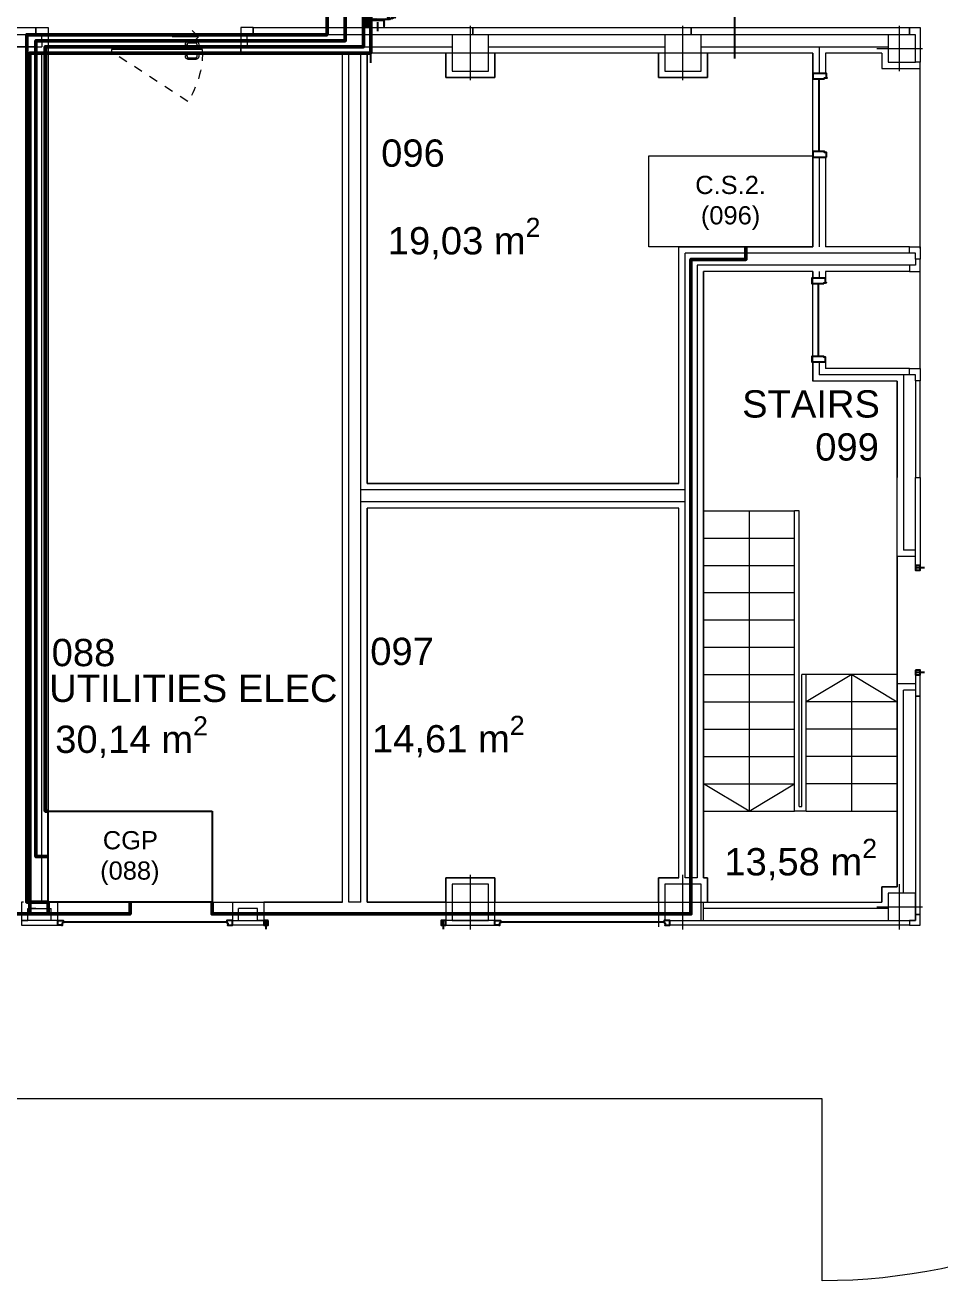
# Model space of a CAD drawing. Header units: millimetres. Extents: x 10 to 110, y 17 to 110.
# Drawn here: x 92.98 to 103.03, y 16.99 to 30.79 of the extents above; entities that cross this region are included whole.
import ezdxf

# ---------------------------------------------------------------- set-up
doc = ezdxf.new("R2010")
doc.units = ezdxf.units.MM
doc.header["$LTSCALE"] = 0.05
for name, pattern in [('00 Ground$0$Dash', [6.35, 3.175, -3.175]), ('00 Ground$0$DASHDOT', [25.4, 12.7, -6.35, 0, -6.35]), ('OF 00 Ground$0$DASHDOT2', [12.7, 6.35, -3.175, 0, -3.175])]:
    doc.linetypes.add(name, pattern=pattern)
for name, color, linetype, lineweight in [('00 Ground$0$0-2', 250, 'Continuous', 9), ('00 Ground$0$A-DOOR', 252, 'Continuous', 9), ('00 Ground$0$A-Panel Interior', 6, 'Continuous', 0), ('00 Ground$0$A-Proyecciones', 252, 'Continuous', 0), ('00 Ground$0$Seccio-1', 7, 'Continuous', 9), ('00 Ground$0$Seccio-2', 7, '00 Ground$0$Dash', 9), ('COLUMN_AXES', 1, 'Continuous', 0), ('CONCRETE_COLUMN', 2, 'Continuous', 9), ('OF 00 Ground$0$4A MUROS', 1, 'Continuous', 0), ('OF 00 Ground$0$Superficies', 81, 'Continuous', 5)]:
    doc.layers.add(name, color=color, linetype=linetype, lineweight=lineweight)
for name, color, linetype in [('00 Ground$0$A-Paneles', 7, 'Continuous'), ('00 Ground$0$E-PERFIL-PLANTA-HXL2-EJES', 6, '00 Ground$0$DASHDOT'), ('00 Ground$0$E-PERFIL-PLANTA-HXL5', 4, 'Continuous'), ('00 Ground$0$E-PERFIL-PLANTA-HXL5-TEXTURAS', 6, 'Continuous'), ('00 Ground$0$EJES', 6, 'Continuous'), ('4A TEXTOS', 7, 'Continuous'), ('CCTV_Cobertura', 2, 'Continuous'), ('cuadro-control', 6, 'Continuous'), ('MAPAS', 7, 'Continuous'), ('OF 00 Ground$0$A-MARCOS', 1, 'Continuous'), ('OF 00 Ground$0$A-TEXTURAS-PISOS', 8, 'Continuous'), ('OF 00 Ground$0$panel fachada', 4, 'Continuous'), ('OF 00 Ground$0$Pladur', 3, 'Continuous')]:
    doc.layers.add(name, color=color, linetype=linetype)
doc.layers.add('OF 00 Ground$0$A-PUERTAS', color=6, linetype='Continuous', plot=False)
doc.layers.add('OF 00 Ground$0$A-VENTANAS', color=5, linetype='Continuous', plot=False)
doc.layers.get('OF 00 Ground$0$A-PUERTAS').off()
doc.layers.get('OF 00 Ground$0$A-VENTANAS').off()
doc.styles.add('Arial', font='arial.ttf', dxfattribs={"height": 0.224836})
doc.styles.get("Standard").update_dxf_attribs({"font": 'arial.ttf'})

# ---------------------------------------------------------------- blocks, each defined once
blk = doc.blocks.new('00 Ground$0$HXL5')
at = {"layer": '00 Ground$0$E-PERFIL-PLANTA-HXL5-TEXTURAS'}
h = blk.add_hatch(dxfattribs=at)
h.set_pattern_fill('ANSI31', color=256, scale=0.00061, angle=90)
h.set_pattern_definition([(135, (16.1473364, -37.2537986), (-0.00136948906, -0.00136948906), [])])
edge = h.paths.add_edge_path(flags=16)
edge.add_line((0.064, -0.068), (0, -0.068))
edge.add_line((0, -0.068), (-0.064, -0.068))
edge.add_arc((-0.064, -0.067), 0.001, -179.9989, -89.9989, ccw=False)
edge.add_line((-0.065, -0.067), (-0.065, 0.061))
edge.add_arc((-0.064, 0.061), 0.001, 90.0007, 180.0011, ccw=False)
edge.add_line((-0.064, 0.062), (-0.046, 0.062))
edge.add_arc((-0.046, 0.063), 0.001, -89.9993, 0.0007)
edge.add_line((-0.045, 0.063), (-0.045, 0.076))
edge.add_arc((-0.044, 0.076), 0.001, 109.1005, 180.0007, ccw=False)
edge.add_line((-0.044, 0.077), (0.043, 0.108))
edge.add_arc((0.044, 0.107), 0.001, 90.0007, 109.1005, ccw=False)
edge.add_line((0.044, 0.108), (0.064, 0.108))
edge.add_arc((0.064, 0.107), 0.001, 0.0004, 90.0007, ccw=False)
edge.add_line((0.065, 0.107), (0.065, -0.067))
edge.add_arc((0.064, -0.067), 0.001, -89.9996, 0.0004, ccw=False)
edge = h.paths.add_edge_path()
edge.add_line((-0.087, 0.116), (-0.073, 0.077))
edge.add_arc((-0.074, 0.077), 0.001, -89.9989, 19.1005, ccw=False)
edge.add_line((-0.074, 0.076), (-0.118, 0.076))
edge.add_line((-0.118, 0.076), (-0.118, 0.075))
edge.add_arc((-0.119, 0.075), 0.0005, -179.9989, 0.0011, ccw=False)
edge.add_line((-0.119, 0.075), (-0.119, 0.076))
edge.add_line((-0.119, 0.076), (-0.153, 0.076))
edge.add_line((-0.153, 0.076), (-0.153, 0.068))
edge.add_line((-0.153, 0.068), (-0.074, 0.068))
edge.add_arc((-0.074, 0.067), 0.001, 0.0011, 90.0011, ccw=False)
edge.add_line((-0.073, 0.067), (-0.073, 0.046))
edge.add_line((-0.073, 0.046), (-0.072, 0.046))
edge.add_arc((-0.072, 0.045), 0.0005, -89.9989, 90.0011, ccw=False)
edge.add_line((-0.072, 0.045), (-0.073, 0.045))
edge.add_line((-0.073, 0.045), (-0.073, 0.013))
edge.add_line((-0.073, 0.013), (-0.072, 0.013))
edge.add_arc((-0.072, 0.013), 0.0005, -89.9989, 90.0011, ccw=False)
edge.add_line((-0.072, 0.012), (-0.073, 0.012))
edge.add_line((-0.073, 0.012), (-0.073, -0.019))
edge.add_line((-0.073, -0.019), (-0.072, -0.019))
edge.add_arc((-0.072, -0.02), 0.0005, -89.9989, 90.0011, ccw=False)
edge.add_line((-0.072, -0.02), (-0.073, -0.02))
edge.add_line((-0.073, -0.02), (-0.073, -0.067))
edge.add_arc((-0.074, -0.067), 0.001, -89.9989, 0.0011, ccw=False)
edge.add_line((-0.074, -0.068), (-0.153, -0.068))
edge.add_line((-0.153, -0.068), (-0.153, -0.076))
edge.add_line((-0.153, -0.076), (-0.119, -0.076))
edge.add_line((-0.119, -0.076), (-0.119, -0.076))
edge.add_arc((-0.119, -0.076), 0.0005, 0.0011, 180.0011, ccw=False)
edge.add_line((-0.118, -0.076), (-0.118, -0.076))
edge.add_line((-0.118, -0.076), (0, -0.076))
edge.add_line((0, -0.076), (0.118, -0.076))
edge.add_line((0.118, -0.076), (0.118, -0.075))
edge.add_arc((0.119, -0.075), 0.0005, 0.0004, 180.0004, ccw=False)
edge.add_line((0.119, -0.075), (0.119, -0.076))
edge.add_line((0.119, -0.076), (0.153, -0.076))
edge.add_line((0.153, -0.076), (0.153, -0.068))
edge.add_line((0.153, -0.068), (0.074, -0.068))
edge.add_arc((0.074, -0.067), 0.001, -179.9996, -89.9996, ccw=False)
edge.add_line((0.073, -0.067), (0.073, -0.02))
edge.add_line((0.073, -0.02), (0.072, -0.02))
edge.add_arc((0.072, -0.019), 0.0005, -269.9996, -89.9996, ccw=False)
edge.add_line((0.072, -0.019), (0.073, -0.019))
edge.add_line((0.073, -0.019), (0.073, 0.013))
edge.add_line((0.073, 0.013), (0.072, 0.013))
edge.add_arc((0.072, 0.013), 0.0005, -269.9996, -89.9996, ccw=False)
edge.add_line((0.072, 0.014), (0.073, 0.014))
edge.add_line((0.073, 0.014), (0.073, 0.045))
edge.add_line((0.073, 0.045), (0.072, 0.045))
edge.add_arc((0.072, 0.046), 0.0005, -269.9996, -89.9996, ccw=False)
edge.add_line((0.072, 0.046), (0.073, 0.046))
edge.add_line((0.073, 0.046), (0.073, 0.067))
edge.add_arc((0.074, 0.067), 0.001, 90.0004, 180.0004, ccw=False)
edge.add_line((0.074, 0.068), (0.153, 0.068))
edge.add_line((0.153, 0.068), (0.153, 0.076))
edge.add_line((0.153, 0.076), (0.119, 0.076))
edge.add_line((0.119, 0.076), (0.119, 0.076))
edge.add_arc((0.119, 0.076), 0.0005, -179.9996, 0.0004, ccw=False)
edge.add_line((0.118, 0.076), (0.118, 0.076))
edge.add_line((0.118, 0.076), (0.074, 0.076))
edge.add_arc((0.074, 0.077), 0.001, -179.9996, -89.9996, ccw=False)
edge.add_line((0.073, 0.077), (0.073, 0.12))
edge.add_arc((0.072, 0.12), 0.001, 0.0004, 19.1005)
edge.add_line((0.073, 0.12), (0.057, 0.166))
edge.add_line((0.057, 0.166), (0.056, 0.166))
edge.add_arc((0.056, 0.166), 0.0005, -250.8995, -70.8995, ccw=False)
edge.add_line((0.056, 0.167), (0.057, 0.167))
edge.add_line((0.057, 0.167), (0.046, 0.198))
edge.add_line((0.046, 0.198), (0.038, 0.196))
edge.add_line((0.038, 0.196), (0.064, 0.121))
edge.add_arc((0.063, 0.121), 0.001, -70.8995, 19.1005, ccw=False)
edge.add_line((0.063, 0.12), (-0.063, 0.076))
edge.add_arc((-0.064, 0.077), 0.001, -160.8995, -70.8995, ccw=False)
edge.add_line((-0.065, 0.077), (-0.09, 0.151))
edge.add_line((-0.09, 0.151), (-0.098, 0.149))
edge.add_line((-0.098, 0.149), (-0.087, 0.117))
edge.add_line((-0.087, 0.117), (-0.087, 0.117))
edge.add_arc((-0.086, 0.117), 0.0005, -70.8995, 109.1005, ccw=False)
edge.add_line((-0.086, 0.116), (-0.087, 0.116))
at = {"layer": '00 Ground$0$E-PERFIL-PLANTA-HXL2-EJES', "ltscale": 0.05}
for p, q in [((0, 0.098), (-0.034, 0.195)), ((-0.199, 0), (0, 0)), ((0, 0), (0, 0.098)), ((0.199, 0), (0, 0)), ((0, 0), (0, -0.199))]:
    blk.add_line(p, q, dxfattribs=at)
at = {"layer": '00 Ground$0$EJES', "color": 240, "true_color": 0xed1f24}
blk.add_circle((0, 0.026), 0.01, dxfattribs=at)
at = {"layer": 'Defpoints'}
for p, q in [((-0.034, 0.195), (-0.003, 0.107)), ((-0.083, 0.068), (-0.083, -0.068)), ((0.061, 0.13), (-0.068, 0.085)), ((0.083, 0.068), (0.083, -0.068))]:
    blk.add_line(p, q, dxfattribs=at)
blk = doc.blocks.new('00 Ground$0$Pata Arco')
at = {"layer": 'Defpoints'}
for p, q in [((-4.098, 1.853), (-4.098, -1.853)), ((-0.098, 1.9), (-0.098, -1.9))]:
    blk.add_line(p, q, dxfattribs=at)
at = {"layer": '00 Ground$0$E-PERFIL-PLANTA-HXL5', "rotation": 90}
blk.add_blockref('00 Ground$0$HXL5', (-0.174, 1.353), dxfattribs=at)
blk = doc.blocks.new('*U302')
at = {"layer": '00 Ground$0$A-Proyecciones', "rotation": 180}
blk.add_blockref('00 Ground$0$Pata Arco', (35.982, 0), dxfattribs=at)
blk = doc.blocks.new('*U301')
at = {"layer": '00 Ground$0$A-Proyecciones', "color": 0, "linetype": 'ByBlock', "lineweight": -2}
blk.add_blockref('*U302', (0, 0), dxfattribs=at)
blk = doc.blocks.new('*U166')
h = blk.add_hatch()
h.set_pattern_fill('ANSI31', color=250)
h.set_pattern_definition([(45, (-13597.1444, 7821.7855), (-2.24506403, 2.24506403), [])])
h.paths.add_polyline_path([(0, 0), (3017, 0), (3017, 80), (0, 80)])
at = {"layer": '00 Ground$0$A-Paneles', "color": 4}
blk.add_lwpolyline([(0, 0), (3017, 0), (3017, 80), (0, 80)], close=True, dxfattribs=at)
blk = doc.blocks.new('*U136')
at = {"layer": 'OF 00 Ground$0$A-MARCOS', "color": 6, "linetype": 'OF 00 Ground$0$DASHDOT2', "ltscale": 0.05}
for p, q in [((0.025, -0.096), (0.025, 0.046)), ((1.175, -0.096), (1.175, 0.046))]:
    blk.add_line(p, q, dxfattribs=at)
at = {"layer": 'OF 00 Ground$0$A-MARCOS', "flags": 128}
for points in [[(0, 0), (0.05, 0), (0.05, -0.05), (0, -0.05)], [(1.15, 0), (1.2, 0), (1.2, -0.05), (1.15, -0.05)]]:
    blk.add_lwpolyline(points, close=True, dxfattribs=at)
blk = doc.blocks.new('*U135')
at = {"layer": 'OF 00 Ground$0$A-MARCOS', "color": 6, "linetype": 'OF 00 Ground$0$DASHDOT2', "ltscale": 0.05}
for p, q in [((0.025, -0.096), (0.025, 0.046)), ((1.975, -0.096), (1.975, 0.046))]:
    blk.add_line(p, q, dxfattribs=at)
at = {"layer": 'OF 00 Ground$0$A-MARCOS', "flags": 128}
for points in [[(0, 0), (0.05, 0), (0.05, -0.05), (0, -0.05)], [(1.95, 0), (2, 0), (2, -0.05), (1.95, -0.05)]]:
    blk.add_lwpolyline(points, close=True, dxfattribs=at)
blk = doc.blocks.new('*U133')
at = {"layer": 'OF 00 Ground$0$A-MARCOS'}
for points in [[(0.06, -0.02), (0.05, -0.02), (0.05, 0), (0, 0), (0, -0.15), (0.06, -0.15)], [(0.92, 0), (0.87, 0), (0.87, -0.02), (0.86, -0.02), (0.86, -0.15), (0.92, -0.15)]]:
    blk.add_lwpolyline(points, close=True, dxfattribs=at)
at = {"layer": 'OF 00 Ground$0$A-MARCOS', "color": 0}
blk.add_circle((0.049, 0.003), 0.00341, dxfattribs=at)
at = {"layer": 'OF 00 Ground$0$A-TEXTURAS-PISOS'}
blk.add_line((0.06, -0.082), (0.86, -0.082), dxfattribs=at)
blk = doc.blocks.new('*U124')
at = {"layer": 'OF 00 Ground$0$A-MARCOS'}
for points in [[(0.06, -0.02), (0.05, -0.02), (0.05, 0), (0, 0), (0, -0.15), (0.06, -0.15)], [(0.92, 0), (0.87, 0), (0.87, -0.02), (0.86, -0.02), (0.86, -0.15), (0.92, -0.15)]]:
    blk.add_lwpolyline(points, close=True, dxfattribs=at)
at = {"layer": 'OF 00 Ground$0$A-MARCOS', "color": 0}
blk.add_circle((0.049, 0.003), 0.00341, dxfattribs=at)
at = {"layer": 'OF 00 Ground$0$A-TEXTURAS-PISOS'}
blk.add_line((0.06, -0.082), (0.86, -0.082), dxfattribs=at)
blk = doc.blocks.new('*U179')
at = {"layer": 'OF 00 Ground$0$A-MARCOS'}
for points in [[(0.06, -0.02), (0.05, -0.02), (0.05, 0), (0, 0), (0, -0.05), (0.06, -0.05)], [(1.86, -0.02), (1.87, -0.02), (1.87, 0), (1.92, 0), (1.92, -0.05), (1.86, -0.05)]]:
    blk.add_lwpolyline(points, close=True, dxfattribs=at)
at = {"layer": 'OF 00 Ground$0$A-MARCOS', "color": 0}
for centre in [(0.047, 0.003), (1.873, 0.003)]:
    blk.add_circle(centre, 0.00341, dxfattribs=at)
at = {"layer": 'OF 00 Ground$0$A-TEXTURAS-PISOS'}
blk.add_line((0.06, -0.032), (1.86, -0.032), dxfattribs=at)
blk = doc.blocks.new('*U182')
at = {"layer": 'OF 00 Ground$0$A-MARCOS'}
for points in [[(0.06, -0.02), (0.05, -0.02), (0.05, 0), (0, 0), (0, -0.05), (0.06, -0.05)], [(1.86, -0.02), (1.87, -0.02), (1.87, 0), (1.92, 0), (1.92, -0.05), (1.86, -0.05)]]:
    blk.add_lwpolyline(points, close=True, dxfattribs=at)
at = {"layer": 'OF 00 Ground$0$A-MARCOS', "color": 0}
for centre in [(0.047, 0.003), (1.873, 0.003)]:
    blk.add_circle(centre, 0.00341, dxfattribs=at)
at = {"layer": 'OF 00 Ground$0$A-TEXTURAS-PISOS'}
blk.add_line((0.06, -0.032), (1.86, -0.032), dxfattribs=at)
blk = doc.blocks.new('00 Ground$0$DR_SL1_2120-4200 - DR_SL1_ 2120 _ 4200 _L_S1-7009590-DWGPl_ Baja')
at = {"layer": '00 Ground$0$A-DOOR'}
for p, q in [((-595, 143), (-524, 214)), ((-595, 143), (-524, 73)), ((-595, 143), (-305, 143)), ((-638, 6), (362, 6)), ((-638, -35), (-638, 6)), ((-622, 25), (346, 25)), ((-622, 6), (-622, 25)), ((-606, 30), (-614, 30)), ((-614, 30), (-561, 30)), ((-614, 30), (-614, 25)), ((-596, 59), (-596, 30)), ((-578, 30), (-578, 59)), ((-561, 30), (-569, 30)), ((-483, 93), (-562, 93)), ((-562, 75), (-483, 75)), ((-561, 25), (-561, 30)), ((-450, 51), (-468, 51)), ((-468, 51), (-450, 51)), ((-468, 59), (-468, 51)), ((-450, 51), (-450, 59)), ((346, 25), (346, 6)), ((362, 6), (362, -35)), ((362, -35), (-638, -35)), ((-614, -35), (-614, -40)), ((-561, -40), (-614, -40)), ((-614, -40), (-606, -40)), ((-596, -40), (-596, -69)), ((-578, -69), (-578, -40)), ((-569, -40), (-561, -40)), ((-483, -85), (-562, -85)), ((-562, -103), (-483, -103)), ((-561, -40), (-561, -35)), ((-450, -61), (-468, -61)), ((-468, -61), (-450, -61)), ((-468, -61), (-468, -69)), ((-450, -69), (-450, -61))]:
    blk.add_line(p, q, dxfattribs=at)
at = {"layer": '00 Ground$0$A-DOOR', "flags": 128}
for points in [[(-562, 93), (-564, 93), (-565, 93), (-567, 93), (-568, 93), (-569, 92), (-571, 92), (-572, 92), (-573, 91), (-574, 91), (-576, 90), (-577, 90), (-578, 89), (-579, 88), (-581, 88), (-582, 87), (-583, 86), (-584, 85), (-585, 85), (-586, 84), (-587, 83), (-588, 82), (-589, 81), (-590, 80), (-590, 78), (-591, 77), (-592, 76), (-592, 75), (-593, 74), (-594, 73), (-594, 71), (-595, 70), (-595, 69), (-595, 67), (-596, 66), (-596, 65), (-596, 63), (-596, 62), (-596, 61), (-596, 59), (-596, 59)], [(-578, 59), (-578, 60), (-578, 60), (-578, 61), (-578, 62), (-578, 62), (-578, 63), (-578, 63), (-578, 64), (-577, 65), (-577, 65), (-577, 66), (-577, 66), (-576, 67), (-576, 67), (-576, 68), (-575, 69), (-575, 69), (-575, 70), (-574, 70), (-574, 70), (-573, 71), (-573, 71), (-572, 72), (-572, 72), (-571, 72), (-571, 73), (-570, 73), (-569, 73), (-569, 74), (-568, 74), (-568, 74), (-567, 74), (-566, 74), (-566, 75), (-565, 75), (-565, 75), (-564, 75), (-563, 75), (-563, 75), (-562, 75)], [(-450, 59), (-450, 60), (-450, 62), (-450, 63), (-450, 64), (-450, 66), (-450, 67), (-451, 68), (-451, 70), (-452, 71), (-452, 72), (-453, 73), (-453, 75), (-454, 76), (-455, 77), (-455, 78), (-456, 79), (-457, 80), (-458, 81), (-459, 82), (-460, 83), (-461, 84), (-462, 85), (-463, 86), (-464, 87), (-465, 88), (-466, 88), (-467, 89), (-469, 90), (-470, 90), (-471, 91), (-472, 91), (-474, 92), (-475, 92), (-476, 92), (-478, 92), (-479, 93), (-480, 93), (-482, 93), (-483, 93), (-483, 93)], [(-483, 75), (-483, 75), (-482, 75), (-482, 75), (-481, 75), (-480, 75), (-480, 75), (-479, 74), (-478, 74), (-478, 74), (-477, 74), (-477, 73), (-476, 73), (-476, 73), (-475, 73), (-474, 72), (-474, 72), (-473, 71), (-473, 71), (-472, 71), (-472, 70), (-472, 70), (-471, 69), (-471, 69), (-470, 68), (-470, 68), (-470, 67), (-469, 67), (-469, 66), (-469, 65), (-469, 65), (-468, 64), (-468, 64), (-468, 63), (-468, 62), (-468, 62), (-468, 61), (-468, 60), (-468, 60), (-468, 59), (-468, 59)], [(-596, -69), (-596, -70), (-596, -72), (-596, -73), (-596, -74), (-596, -76), (-596, -77), (-595, -78), (-595, -80), (-594, -81), (-594, -82), (-593, -83), (-593, -85), (-592, -86), (-591, -87), (-591, -88), (-590, -89), (-589, -90), (-588, -91), (-587, -92), (-586, -93), (-585, -94), (-584, -95), (-583, -96), (-582, -97), (-581, -98), (-580, -98), (-579, -99), (-577, -100), (-576, -100), (-575, -101), (-574, -101), (-572, -102), (-571, -102), (-570, -102), (-568, -102), (-567, -103), (-566, -103), (-564, -103), (-563, -103), (-562, -103)], [(-562, -85), (-563, -85), (-564, -85), (-564, -85), (-565, -85), (-566, -85), (-566, -85), (-567, -84), (-568, -84), (-568, -84), (-569, -84), (-569, -83), (-570, -83), (-570, -83), (-571, -83), (-572, -82), (-572, -82), (-573, -81), (-573, -81), (-574, -81), (-574, -80), (-574, -80), (-575, -79), (-575, -79), (-576, -78), (-576, -78), (-576, -77), (-577, -77), (-577, -76), (-577, -75), (-577, -75), (-578, -74), (-578, -74), (-578, -73), (-578, -72), (-578, -72), (-578, -71), (-578, -70), (-578, -70), (-578, -69), (-578, -69)], [(-483, -103), (-482, -103), (-481, -103), (-479, -103), (-478, -103), (-477, -102), (-475, -102), (-474, -102), (-473, -101), (-472, -101), (-470, -100), (-469, -100), (-468, -99), (-467, -98), (-465, -98), (-464, -97), (-463, -96), (-462, -95), (-461, -95), (-460, -94), (-459, -93), (-458, -92), (-457, -91), (-456, -90), (-456, -88), (-455, -87), (-454, -86), (-454, -85), (-453, -84), (-452, -83), (-452, -81), (-451, -80), (-451, -79), (-451, -77), (-450, -76), (-450, -75), (-450, -73), (-450, -72), (-450, -71), (-450, -69), (-450, -69)], [(-468, -69), (-468, -70), (-468, -70), (-468, -71), (-468, -72), (-468, -72), (-468, -73), (-468, -73), (-468, -74), (-469, -75), (-469, -75), (-469, -76), (-469, -76), (-470, -77), (-470, -77), (-470, -78), (-471, -79), (-471, -79), (-471, -80), (-472, -80), (-472, -80), (-473, -81), (-473, -81), (-474, -82), (-474, -82), (-475, -82), (-475, -83), (-476, -83), (-477, -83), (-477, -84), (-478, -84), (-478, -84), (-479, -84), (-480, -84), (-480, -85), (-481, -85), (-481, -85), (-482, -85), (-483, -85), (-483, -85), (-483, -85)]]:
    blk.add_lwpolyline(points, dxfattribs=at)
at = {"layer": '00 Ground$0$Seccio-1'}
for p, q in [((-1057, 35), (-1057, -35)), ((-622, 35), (-1037, 35)), ((-622, 25), (-622, 35)), ((1031, 35), (346, 35)), ((346, 35), (346, 25)), ((1058, -35), (1058, 35)), ((-1057, -35), (-638, -35)), ((362, -35), (1058, -35))]:
    blk.add_line(p, q, dxfattribs=at)
at = {"layer": '00 Ground$0$Seccio-2'}
blk.add_line((-476, -565), (362, -20), dxfattribs=at)
blk.add_arc((362, -20), 1000, 180, 213, dxfattribs=at)
blk = doc.blocks.new('Column axes')
at = {"layer": 'COLUMN_AXES'}
for p, q in [((0, -0.5), (0, 0.5)), ((-0.5, 0), (0.5, 0))]:
    blk.add_line(p, q, dxfattribs=at)
blk = doc.blocks.new('cuadro-control')
at = {"layer": 'cuadro-control'}
for p, q in [((3216.841, 1662.66), (3218.641, 1662.66)), ((3216.841, 1661.66), (3216.841, 1662.66)), ((3218.641, 1662.66), (3218.641, 1661.66)), ((3218.641, 1661.66), (3216.841, 1661.66))]:
    blk.add_line(p, q, dxfattribs=at)
at = {"layer": 'cuadro-control', "insert": (3216.841, 1662.44), "char_height": 0.15, "width": 1.79353, "attachment_point": 1, "style": 'Arial'}
blk.add_mtext('^I{\\H1.33333x;CGP\\P\\pxqc;(088)}', dxfattribs=at)

msp = doc.modelspace()

# ---------------------------------------------------------------- linework, layer by layer
at = {"linetype": 'Continuous', "lineweight": 0}
for p, q in [((100.436, 25.453), (101.436, 25.453)), ((100.936, 25.453), (100.936, 22.153)), ((101.436, 22.153), (101.436, 25.453)), ((101.486, 25.453), (101.436, 25.453)), ((101.486, 22.203), (101.486, 25.453)), ((100.436, 25.153), (101.436, 25.153)), ((100.436, 24.853), (101.436, 24.853)), ((100.436, 24.553), (101.436, 24.553)), ((100.436, 24.253), (101.436, 24.253)), ((100.436, 23.953), (101.436, 23.953)), ((100.436, 23.653), (101.436, 23.653)), ((101.514, 22.203), (101.514, 23.653)), ((101.564, 23.653), (101.514, 23.653)), ((101.564, 22.153), (101.564, 23.653)), ((102.564, 23.653), (101.564, 23.653)), ((102.064, 23.653), (101.564, 23.353)), ((102.064, 22.153), (102.064, 23.653)), ((102.064, 23.653), (102.564, 23.353)), ((100.436, 23.353), (101.436, 23.353)), ((102.564, 23.353), (101.564, 23.353)), ((100.436, 23.053), (101.436, 23.053)), ((102.564, 23.053), (101.564, 23.053)), ((100.436, 22.753), (101.436, 22.753)), ((102.564, 22.753), (101.564, 22.753)), ((100.436, 22.453), (101.436, 22.453)), ((100.936, 22.153), (100.436, 22.453)), ((100.936, 22.153), (101.436, 22.453)), ((102.564, 22.453), (101.564, 22.453)), ((100.436, 22.153), (101.436, 22.153)), ((101.564, 22.153), (101.436, 22.153)), ((101.486, 22.203), (101.514, 22.203)), ((101.564, 22.153), (102.564, 22.153))]:
    msp.add_line(p, q, dxfattribs=at)
at = {"layer": '00 Ground$0$A-Proyecciones', "lineweight": 0}
msp.add_lwpolyline([(108.24, 109.773), (108.231, 50.892, -0.436581), (101.749, 43.899), (100.813, 43.899), (100.813, 38.9), (101.749, 38.9, -0.414214), (108.249, 32.4), (108.24, 23.491, -0.413136), (101.74, 16.991), (101.74, 18.991), (16.495, 18.991), (16.495, 16.991, -0.414208), (9.995, 23.491), (9.995, 109.773), (11.495, 109.773)], format="xyb", dxfattribs=at)
at = {"layer": 'CCTV_Cobertura', "color": 2, "lineweight": 0}
msp.add_lwpolyline([(96.7, 30.863), (96.7, 30.763)], dxfattribs=at)
at = {"layer": 'CONCRETE_COLUMN', "lineweight": 0}
for points in [[(97.674, 30.283), (98.074, 30.283), (98.074, 30.683), (97.674, 30.683), (97.674, 30.283)], [(100.01, 30.283), (100.41, 30.283), (100.41, 30.683), (100.01, 30.683), (100.01, 30.283)], [(102.466, 30.383), (102.766, 30.383), (102.766, 30.683), (102.466, 30.683), (102.466, 30.383)], [(97.674, 20.951), (98.074, 20.951), (98.074, 21.351), (97.674, 21.351), (97.674, 20.951)], [(100.01, 20.951), (100.41, 20.951), (100.41, 21.351), (100.01, 21.351), (100.01, 20.951)], [(102.466, 20.951), (102.766, 20.951), (102.766, 21.251), (102.466, 21.251), (102.466, 20.951)]]:
    msp.add_lwpolyline(points, close=True, dxfattribs=at)
msp.add_lwpolyline([(102.396, 30.313), (102.816, 30.313)], dxfattribs=at)
at = {"layer": 'cuadro-control', "lineweight": 0}
for p, q in [((99.836, 29.353), (101.636, 29.353)), ((99.836, 28.353), (99.836, 29.353)), ((101.636, 29.353), (101.636, 28.353)), ((101.636, 28.353), (99.836, 28.353))]:
    msp.add_line(p, q, dxfattribs=at)
at = {"layer": 'MAPAS', "color": 1, "lineweight": 50}
msp.add_lwpolyline([(93.236, 22.153), (93.204, 22.153), (93.204, 30.551), (96.7, 30.551), (96.7, 33.86), (100.568, 33.86), (100.568, 98.922)], dxfattribs=at)
at = {"layer": 'MAPAS', "color": 30, "lineweight": 50, "true_color": 0xf8991e}
msp.add_lwpolyline([(93.236, 21.653), (93.101, 21.653), (93.101, 30.617), (96.5, 30.617), (96.5, 34.06), (100.368, 34.06), (100.368, 74.922)], dxfattribs=at)
at = {"layer": 'MAPAS', "color": 5, "lineweight": 50}
msp.add_lwpolyline([(93.236, 21.153), (93.001, 21.153), (93.001, 30.683), (96.3, 30.683), (96.3, 34.26), (100.168, 34.26), (100.168, 50.921)], dxfattribs=at)
at = {"layer": 'MAPAS', "color": 6, "lineweight": 50}
msp.add_lwpolyline([(93.236, 21.153), (93.236, 21.023), (93.034, 21.023), (93.034, 30.481), (96.78, 30.481), (96.78, 33.7), (100.78, 33.7), (100.78, 50.682), (101.627, 50.682)], dxfattribs=at)
at = {"layer": 'MAPAS', "color": 4, "lineweight": 50}
for points in [[(94.136, 21.153), (94.136, 21.023), (77.175, 21.023), (77.175, 30.517), (76.004, 30.517)], [(95.036, 21.153), (95.036, 21.023), (100.297, 21.023), (100.297, 28.214), (100.902, 28.214), (100.9, 28.353)]]:
    msp.add_lwpolyline(points, dxfattribs=at)
at = {"layer": 'OF 00 Ground$0$4A MUROS', "lineweight": 0, "ltscale": 2000, "flags": 128}
msp.add_lwpolyline([(93.106, 30.551), (92.256, 30.551)], dxfattribs=at)
at = {"layer": 'OF 00 Ground$0$panel fachada', "linetype": 'Continuous', "lineweight": 0}
for points in [[(93.1, 30.683), (90.404, 30.683), (90.404, 30.763), (93.1, 30.763)], [(95.487, 30.683), (95.487, 30.683), (95.487, 30.763), (95.487, 30.763)], [(97.9, 30.683), (95.487, 30.683), (95.487, 30.763), (97.9, 30.763)], [(100.3, 30.683), (97.9, 30.683), (97.9, 30.763), (100.3, 30.763)], [(102.7, 30.683), (100.3, 30.683), (100.3, 30.763), (102.7, 30.763)], [(102.766, 26.881), (102.766, 25.817), (102.816, 25.817), (102.816, 26.881)], [(102.766, 24.85), (102.766, 25.817), (102.816, 25.817), (102.816, 24.85)], [(102.766, 23.65), (102.766, 23.417), (102.816, 23.417), (102.816, 23.65)], [(102.766, 23.417), (102.766, 21.017), (102.816, 21.017), (102.816, 23.417)], [(93.34, 20.951), (92.944, 20.951), (92.944, 20.901), (93.34, 20.901)], [(95.26, 20.951), (95.604, 20.951), (95.604, 20.901), (95.26, 20.901)], [(95.604, 20.951), (95.604, 20.951), (95.604, 20.901), (95.604, 20.901)], [(98.144, 20.951), (97.604, 20.951), (97.604, 20.901), (98.144, 20.901)], [(100.064, 20.951), (102.7, 20.951), (102.7, 20.901), (100.064, 20.901)]]:
    msp.add_lwpolyline(points, close=True, dxfattribs=at)
for points in [[(93.166, 30.617), (93.166, 30.683), (93.1, 30.683), (93.1, 30.763), (93.236, 30.763), (93.236, 30.617), (93.166, 30.617)], [(95.421, 30.617), (95.421, 30.683), (95.487, 30.683), (95.487, 30.763), (95.351, 30.763), (95.351, 30.617), (95.421, 30.617)], [(102.766, 30.383), (102.766, 30.683), (102.7, 30.683), (102.7, 30.763), (102.816, 30.763), (102.816, 30.383), (102.766, 30.383)], [(102.766, 28.217), (102.766, 28.283), (102.7, 28.283), (102.7, 28.353), (102.816, 28.353), (102.816, 28.217), (102.766, 28.217)], [(102.766, 28.217), (102.766, 28.151), (102.7, 28.151), (102.7, 28.081), (102.816, 28.081), (102.816, 28.217), (102.766, 28.217)], [(102.766, 26.881), (102.766, 26.947), (102.7, 26.947), (102.7, 27.017), (102.816, 27.017), (102.816, 26.881), (102.766, 26.881)], [(102.766, 21.017), (102.766, 20.951), (102.7, 20.951), (102.7, 20.901), (102.816, 20.901), (102.816, 21.017), (102.766, 21.017)]]:
    msp.add_lwpolyline(points, dxfattribs=at)
at = {"layer": 'OF 00 Ground$0$Pladur', "linetype": 'Continuous', "lineweight": 0}
for p, q in [((90.874, 30.551), (93.166, 30.551)), ((93.166, 30.617), (93.166, 30.551)), ((93.236, 30.617), (93.236, 30.481)), ((95.351, 30.617), (95.351, 30.481)), ((95.421, 30.617), (95.421, 30.551)), ((95.421, 30.551), (97.674, 30.551)), ((98.074, 30.551), (100.01, 30.551)), ((100.41, 30.551), (102.466, 30.551)), ((101.706, 30.551), (101.706, 30.259)), ((93.166, 30.481), (93.034, 30.481)), ((93.034, 21.153), (93.034, 30.481)), ((93.166, 21.153), (93.166, 30.481)), ((93.236, 25.817), (93.236, 30.481)), ((97.604, 30.481), (95.351, 30.481)), ((96.468, 21.153), (96.468, 30.481)), ((96.538, 21.153), (96.538, 30.481)), ((96.67, 21.153), (96.67, 30.481)), ((96.74, 25.753), (96.74, 30.481)), ((97.106, 30.481), (96.974, 30.481)), ((99.94, 30.481), (98.144, 30.481)), ((101.636, 30.481), (100.48, 30.481)), ((101.636, 30.481), (101.636, 30.259)), ((102.396, 30.481), (101.776, 30.481)), ((101.776, 30.481), (101.776, 30.259)), ((102.816, 28.333), (102.816, 30.383)), ((101.636, 30.259), (101.776, 30.259)), ((101.636, 29.339), (101.636, 28.353)), ((101.636, 29.339), (101.776, 29.339)), ((101.706, 29.339), (101.706, 28.353)), ((101.776, 29.339), (101.776, 28.353)), ((100.164, 25.753), (100.164, 28.353)), ((101.636, 28.353), (100.164, 28.353)), ((102.7, 28.353), (101.776, 28.353)), ((102.634, 28.283), (100.234, 28.283)), ((102.634, 28.151), (100.366, 28.151)), ((102.766, 28.283), (102.634, 28.283)), ((102.766, 28.151), (102.634, 28.151)), ((100.436, 21.421), (100.436, 28.081)), ((101.636, 28.081), (100.436, 28.081)), ((101.636, 28.081), (101.636, 28.009)), ((101.706, 28.081), (101.706, 28.009)), ((102.7, 28.081), (101.776, 28.081)), ((101.776, 28.081), (101.776, 28.009)), ((102.816, 27.017), (102.816, 28.081)), ((101.636, 28.009), (101.776, 28.009)), ((101.636, 27.089), (101.636, 26.877)), ((101.636, 27.089), (101.776, 27.089)), ((101.706, 27.089), (101.706, 26.947)), ((101.776, 27.089), (101.776, 27.017)), ((102.7, 26.947), (101.706, 26.947)), ((102.7, 27.017), (101.776, 27.017)), ((102.634, 26.947), (102.634, 25.817)), ((102.564, 26.877), (101.636, 26.877)), ((102.564, 26.877), (102.564, 25.817)), ((93.236, 21.153), (93.236, 25.817)), ((102.564, 24.95), (102.564, 25.817)), ((102.634, 25.817), (102.634, 25.02)), ((100.234, 25.683), (96.67, 25.683)), ((100.164, 25.753), (96.74, 25.753)), ((100.234, 25.551), (96.67, 25.551)), ((96.74, 21.153), (96.74, 25.481)), ((100.164, 25.481), (96.74, 25.481)), ((100.164, 21.421), (100.164, 25.481)), ((102.766, 25.02), (102.634, 25.02)), ((102.766, 24.95), (102.564, 24.95)), ((102.564, 24.95), (102.564, 23.55)), ((102.564, 24.95), (102.564, 23.55)), ((102.564, 23.55), (102.564, 23.417)), ((102.766, 23.55), (102.564, 23.55)), ((102.634, 23.417), (102.634, 23.483)), ((102.766, 23.483), (102.634, 23.483)), ((102.564, 23.417), (102.564, 21.321)), ((102.634, 21.251), (102.634, 23.417)), ((93.166, 21.153), (93.034, 21.153)), ((93.34, 21.153), (93.236, 21.153)), ((93.34, 20.951), (93.34, 21.153)), ((96.468, 21.153), (95.604, 21.153)), ((96.67, 21.153), (96.538, 21.153)), ((97.604, 21.153), (96.74, 21.153)), ((100.436, 20.951), (100.436, 21.153)), ((100.48, 21.153), (102.396, 21.153)), ((93.1, 21.083), (93.034, 21.083)), ((93.27, 20.951), (93.27, 21.083)), ((102.466, 21.083), (100.436, 21.083))]:
    msp.add_line(p, q, dxfattribs=at)
for points in [[(97.604, 30.481), (97.604, 30.213)], [(97.604, 30.213), (98.144, 30.213), (98.144, 30.481)], [(99.94, 30.481), (99.94, 30.213)], [(99.94, 30.213), (100.48, 30.213), (100.48, 30.481)], [(102.396, 30.481), (102.396, 30.313)], [(100.366, 28.151), (100.366, 21.421), (100.234, 21.421), (100.234, 28.283)], [(98.144, 20.951), (98.144, 21.421), (97.604, 21.421), (97.604, 20.951)], [(100.164, 21.421), (99.94, 21.421), (99.94, 20.881)], [(100.48, 21.153), (100.48, 21.421), (100.436, 21.421)], [(102.564, 21.321), (102.396, 21.321), (102.396, 21.153)], [(92.964, 21.153), (92.944, 21.153), (92.944, 20.951), (93.011, 20.951), (93.011, 21.083), (93.144, 21.083), (93.27, 21.083)], [(95.26, 21.153), (95.604, 21.153), (95.604, 20.951), (95.537, 20.951), (95.537, 21.083), (95.327, 21.083)], [(95.26, 21.153), (95.26, 20.951), (95.327, 20.951), (95.327, 21.083)]]:
    msp.add_lwpolyline(points, dxfattribs=at)
at = {"layer": 'OF 00 Ground$0$Superficies', "lineweight": 0}
for points in [[(96.468, 30.481), (93.236, 30.481), (93.236, 21.153), (96.468, 21.153), (96.468, 30.481)], [(96.74, 30.481), (96.74, 25.753), (100.164, 25.753), (100.164, 28.353), (101.636, 28.353), (101.636, 30.481), (100.48, 30.481), (100.48, 30.213), (99.94, 30.213), (99.94, 30.481), (98.144, 30.481), (98.144, 30.213), (97.604, 30.213), (97.604, 30.481), (96.74, 30.481)], [(102.564, 26.877), (101.636, 26.877), (101.636, 28.081), (100.436, 28.081), (100.436, 21.421), (100.48, 21.421), (100.48, 21.153), (102.396, 21.153), (102.396, 21.321), (102.564, 21.321), (102.564, 26.877)], [(100.164, 25.481), (96.74, 25.481), (96.74, 21.153), (97.604, 21.153), (97.604, 21.421), (98.144, 21.421), (98.144, 21.151), (99.94, 21.151), (99.94, 21.421), (100.164, 21.421), (100.164, 25.481)]]:
    msp.add_lwpolyline(points, dxfattribs=at)

# ---------------------------------------------------------------- block references
at = {"lineweight": 0}
msp.add_blockref('cuadro-control', (-3123.605, -1640.507), dxfattribs=at)
at = {"layer": '00 Ground$0$0-2', "lineweight": 0, "xscale": -0.001, "yscale": 0.001, "zscale": 0.001}
msp.add_blockref('00 Ground$0$DR_SL1_2120-4200 - DR_SL1_ 2120 _ 4200 _L_S1-7009590-DWGPl_ Baja', (94.293, 30.516), dxfattribs=at)
at = {"layer": '00 Ground$0$A-Panel Interior', "lineweight": 0, "xscale": -0.001, "yscale": 0.001, "zscale": 0.001, "rotation": 90}
msp.add_blockref('*U166', (96.78, 33.78), dxfattribs=at)
at = {"layer": '00 Ground$0$A-Proyecciones', "lineweight": 0}
msp.add_blockref('*U301', (60.7, 32.275), dxfattribs=at)
at = {"layer": 'COLUMN_AXES', "lineweight": 0}
for p, xscale, yscale in [((97.874, 30.483), 0.6, 0.6), ((100.21, 30.483), 0.6, 0.6), ((102.59, 30.533), 0.5, 0.5), ((97.874, 21.151), 0.6, 0.6), ((100.21, 21.151), 0.6, 0.6), ((102.59, 21.101), 0.5, 0.5)]:
    msp.add_blockref('Column axes', p, dxfattribs=dict(at, xscale=xscale, yscale=yscale))
at = {"layer": 'OF 00 Ground$0$A-PUERTAS', "linetype": 'Continuous', "lineweight": 0}
for name, p, rotation in [('*U133', (101.786, 30.259), 270), ('*U124', (101.776, 28.009), 270), ('*U179', (95.26, 20.901), 180), ('*U182', (100.064, 20.901), 180)]:
    msp.add_blockref(name, p, dxfattribs=dict(at, rotation=rotation))
at = {"layer": 'OF 00 Ground$0$A-VENTANAS', "linetype": 'Continuous', "lineweight": 0, "xscale": -1, "rotation": 90.00000004406715}
msp.add_blockref('*U136', (102.766, 24.85), dxfattribs=at)
at = {"layer": 'OF 00 Ground$0$A-VENTANAS', "linetype": 'Continuous', "lineweight": 0, "xscale": -1}
msp.add_blockref('*U135', (97.604, 20.951), dxfattribs=at)

# ---------------------------------------------------------------- texts
at = {"layer": '4A TEXTOS', "lineweight": 0}
for s, p in [('096', (96.894, 29.233)), ('STAIRS', (100.86, 26.477)), ('099', (101.663, 26.004)), ('088', (93.274, 23.745)), ('097', (96.774, 23.758)), ('UTILITIES ELEC', (93.247, 23.352))]:
    msp.add_text(s, height=0.3, dxfattribs=at).set_placement(p)
at = {"layer": '4A TEXTOS', "lineweight": 0, "char_height": 0.3, "attachment_point": 1}
for s, gutter_width, insert in [('\\A1;19,03 \\A1;m{\\H0.7x;\\S2^ ;}', 1295.296, (96.967, 28.672)), ('\\A1;30,14 \\A1;m{\\H0.7x;\\S2^ ;}', 1405.362, (93.313, 23.194)), ('\\A1;14,61 \\A1;m{\\H0.7x;\\S2^ ;}', 1322.814, (96.793, 23.2)), ('\\A1;13,58 \\A1;m{\\H0.7x;\\S2^ ;}', 1295.3, (100.665, 21.848))]:
    msp.add_mtext_dynamic_manual_height_columns(s, width=6.04581, gutter_width=gutter_width, heights=[0.381], dxfattribs=dict(at, insert=insert))
at = {"layer": 'cuadro-control', "lineweight": 0, "insert": (99.836, 29.133), "char_height": 0.15, "width": 1.79353, "attachment_point": 1, "style": 'Arial'}
msp.add_mtext('\\pxqc;{\\H1.33333x;C.S.2.\\P(096)}', dxfattribs=at)

doc.saveas('drawing.dxf')
